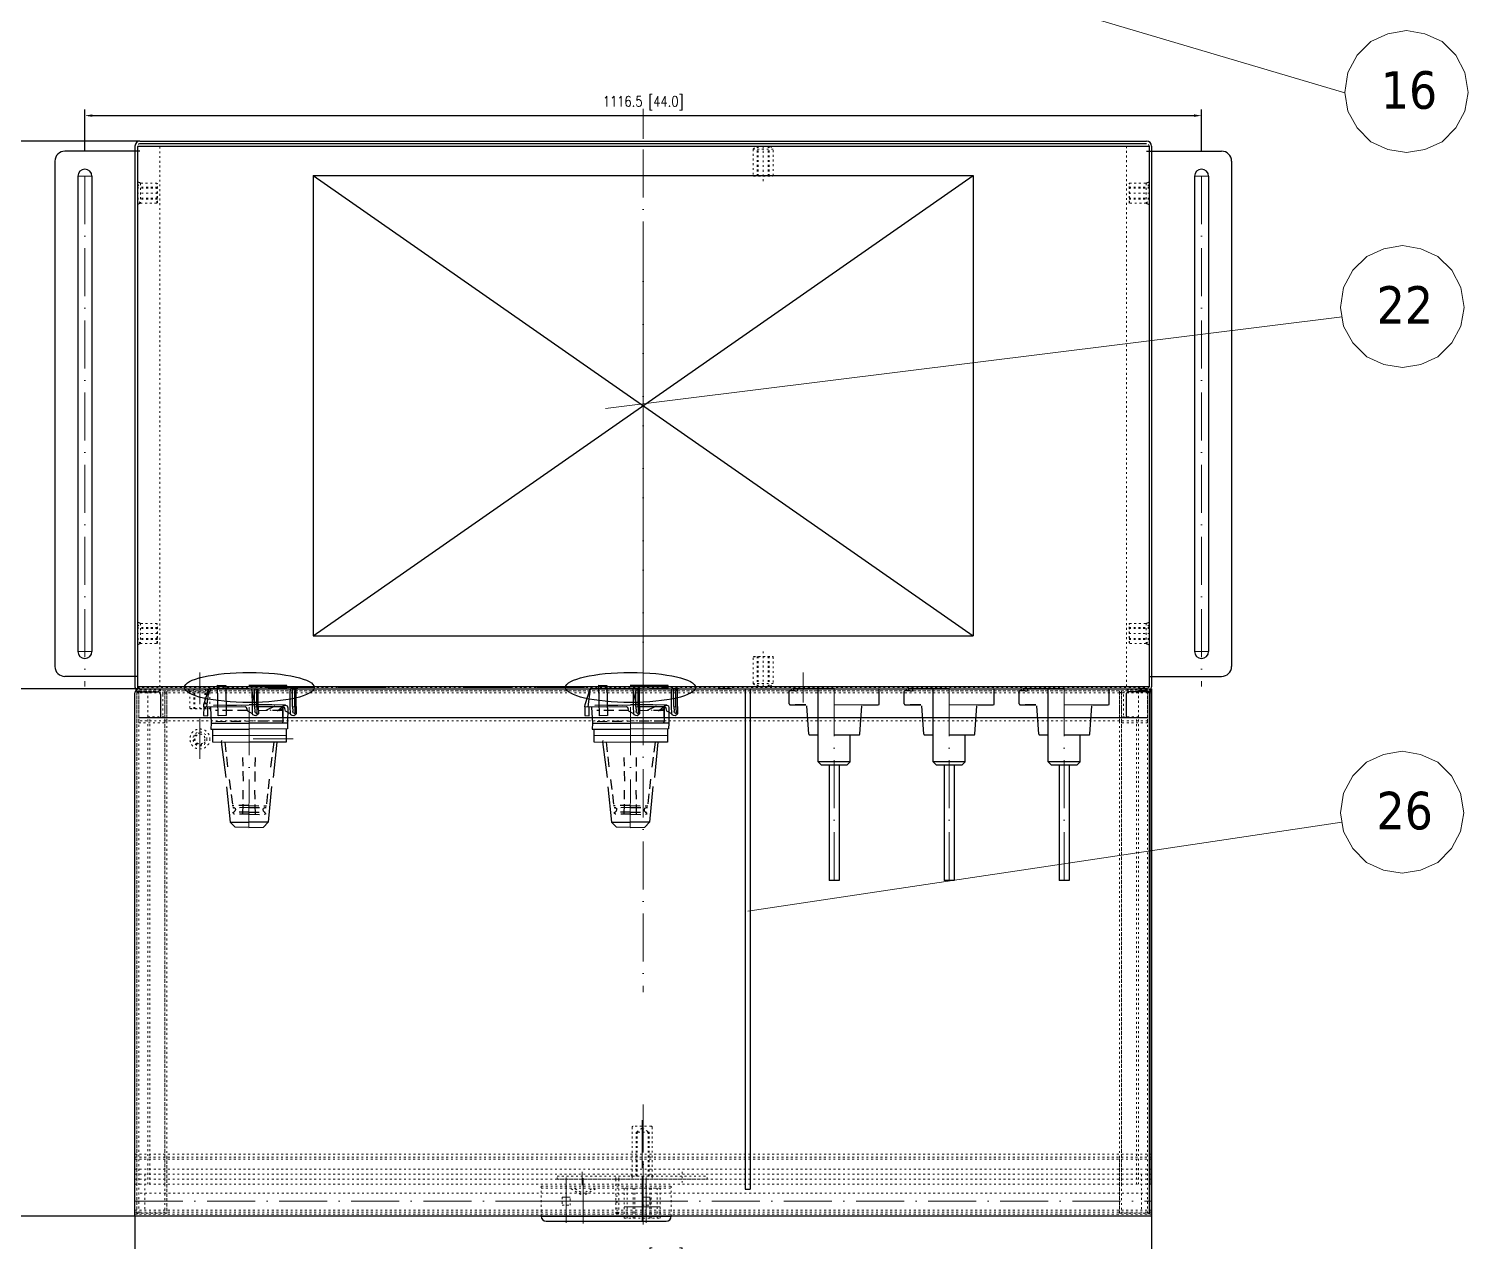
# Model space of a CAD drawing. Header units: millimetres. Extents: x 13152 to 35014, y -6229 to -226.
# Drawn here: x 20266 to 21706, y -3458 to -2246 of the extents above; entities that cross this region are included whole.
import ezdxf

# ---------------------------------------------------------------- set-up
doc = ezdxf.new("R2010")
doc.units = ezdxf.units.MM
doc.header["$LTSCALE"] = 4
for name, pattern in [('ACAD_ISO03W100', [1.18, 0.47, -0.71]), ('ACAD_ISO10W100', [18, 12, -3, 0, -3]), ('DASHED', [0.75, 0.5, -0.25])]:
    doc.linetypes.add(name, pattern=pattern)
doc.layers.add('4虚线层', color=6, linetype='DASHED')
doc.layers.add('标注、文本', color=3, linetype='Continuous', lineweight=25)
doc.layers.add('铁心', color=3, linetype='Continuous', lineweight=0)
doc.styles.add('Tahoma$001', font='tahoma.ttf', dxfattribs={"height": 2.159784})
doc.styles.add('TH_GBDIM', font='romans.shx', dxfattribs={"width": 0.8, "bigfont": 'gbcbig.shx'})
doc.dimstyles.new('TH_GBDIM1', dxfattribs={"dimscale": 3, "dimtxt": 3.5, "dimasz": 2.5, "dimexe": 2, "dimexo": 0, "dimgap": 1.5, "dimtad": 1, "dimdec": 1, "dimzin": 0, "dimdsep": 46, "dimtxsty": 'TH_GBDIM', "dimcen": 2.5, "dimclrd": 3, "dimclre": 256, "dimclrt": 2, "dimadec": 0, "dimazin": 0, "dimtfac": 0.714286, "dimtdec": 1, "dimtmove": 0, "dimatfit": 3, "dimfxl": 1, "dimtzin": 0, "dimlwd": -1, "dimlwe": -1, "dimarcsym": 0})

# ---------------------------------------------------------------- blocks, each defined once
blk = doc.blocks.new('5354650')
at = {"layer": '4虚线层', "ltscale": 5}
h = blk.add_hatch(color=256, dxfattribs=at)
h.dxf.hatch_style = 2
h.paths.add_polyline_path([(26822.8, -1880.6), (26822.8, -1911.9), (26826.3, -1912.7)])
h = blk.add_hatch(color=256, dxfattribs=at)
h.dxf.hatch_style = 2
h.paths.add_polyline_path([(26822.8, -1880.6), (26826.2, -1881.4), (26826.3, -1912.7)])
at = {"layer": '标注、文本'}
h = blk.add_hatch(color=256, dxfattribs=at)
h.dxf.hatch_style = 2
h.paths.add_polyline_path([(26822.8, -1911.9), (26826.3, -1912.7), (26825.7, -1918.4)])
at = {"layer": '4虚线层', "ltscale": 5}
for points in [[(26847.9, -1879.1), (26848, -1847.1)], [(26842.5, -1858.2), (26842.4, -1880.7)], [(26916.9, -1860.8), (26945.2, -1864.4)], [(26945.1, -1865.1), (26945.4, -1866.7), (26946.8, -1867), (26948.4, -1866.6), (26949.4, -1865.4)], [(26950.2, -1864.8), (26949.5, -1864.7), (26949.4, -1865.4)], [(26951.6, -1881.2), (26951.4, -1865.9), (26950.9, -1865), (26950.2, -1864.8)], [(26918.7, -1875.1), (26894.8, -1874.6)], [(26951.6, -1874.6), (26927.5, -1874.9)], [(26846.3, -1914.4), (26844, -1914.6), (26847.8, -1914), (26848.2, -1890.1)], [(26918.9, -1886.8), (26894.8, -1887)], [(26916.4, -1900.7), (26944.8, -1897.8)], [(26951.7, -1887), (26927.7, -1886.6)], [(26949.6, -1896), (26948.4, -1895), (26947, -1894.7), (26945.4, -1895.1), (26945, -1897.1)], [(26949.6, -1896), (26950.1, -1896.9), (26950.8, -1897)], [(26950.8, -1897), (26951.5, -1897.2), (26951.8, -1895.8)]]:
    blk.add_lwpolyline(points, dxfattribs=at)
for points in [[(26858.8, -1847.4), (26858.8, -1847.4), (26858.4, -1880.8), (26858.4, -1880.8)], [(26860.6, -1849.2), (26860.6, -1849.2), (26860.6, -1880.6), (26860.6, -1880.6)], [(26879.3, -1856.5), (26879.3, -1856.5), (26907.8, -1859.4), (26907.8, -1859.4)], [(26942.9, -1880.6), (26942.9, -1880.6), (26943.1, -1863.9), (26943.1, -1863.9)], [(26945, -1881.1), (26945, -1881.1), (26945.2, -1864.4), (26945.2, -1864.4)], [(26949.5, -1880.7), (26949.5, -1880.7), (26949.4, -1865.4), (26949.4, -1865.4)], [(26950.2, -1864.8), (26950.2, -1864.8), (26950.4, -1864.2), (26950.4, -1864.2)], [(26858.7, -1914.4), (26858.7, -1914.4), (26858.4, -1880.8), (26858.4, -1880.8)], [(26942.9, -1880.6), (26942.9, -1880.6), (26943.3, -1898.2), (26943.3, -1898.2)], [(26945, -1881.1), (26945, -1881.1), (26944.8, -1897.8), (26944.8, -1897.8)], [(26949.5, -1880.7), (26949.5, -1880.7), (26949.4, -1896.7), (26949.4, -1896.7)], [(26951.6, -1881.2), (26951.6, -1881.2), (26951.8, -1895.8), (26951.8, -1895.8)], [(26843.7, -1906.5), (26843.7, -1906.5), (26848, -1897.3), (26848, -1897.3)], [(26848.2, -1909), (26848.2, -1909), (26844, -1914.6), (26844, -1914.6)], [(26844.9, -1914.1), (26844.9, -1914.1), (26860.9, -1914.1), (26860.9, -1914.1)], [(26847.8, -1911.1), (26847.8, -1911.1), (26846.3, -1914.4), (26846.3, -1914.4)], [(26847.6, -1902.3), (26847.6, -1902.3), (26847.8, -1901.6), (26847.8, -1901.6)], [(26879.7, -1905.4), (26879.7, -1905.4), (26908.2, -1901.8), (26908.2, -1901.8)], [(26842.7, -1917.2), (26842.7, -1917.2), (26842.9, -1916.5), (26842.9, -1916.5)]]:
    blk.add_open_spline(points, degree=3, dxfattribs=at)
at = {"layer": '标注、文本', "color": 1, "linetype": 'ACAD_ISO10W100', "lineweight": 18}
blk.add_line((26964.8, -1880.6), (26822.8, -1880.9), dxfattribs=at)
at = {"layer": '标注、文本'}
for points in [[(26844.2, -1835.3), (26841.9, -1835.5), (26826.2, -1840.6)], [(26826.4, -1880.7), (26826.2, -1840.6), (26844.2, -1838.2)], [(26844.2, -1835.3), (26852.9, -1835.1), (26853.4, -1839.6), (26843.9, -1839.6)], [(26844.2, -1835.3), (26844, -1876.7), (26844.6, -1877.6), (26845.8, -1878.6)], [(26844.8, -1842), (26860.6, -1842.7), (26866.5, -1842.6), (26866.5, -1880.5)], [(26866.5, -1842.6), (26866.9, -1844.1), (26879.3, -1844.1), (26879.6, -1880.6)], [(26872.7, -1844), (26873, -1880.5)], [(26877.9, -1853.2), (26879.4, -1852.9), (26914.8, -1857.4)], [(26924.1, -1858.1), (26959.6, -1861.9), (26959.6, -1880.9)], [(26964.8, -1880.6), (26964.4, -1866.7), (26959.6, -1861.9)], [(26826.4, -1880.7), (26825.7, -1918.4), (26822.8, -1918.5), (26822.8, -1880.6)], [(26826.4, -1880.7), (26826.1, -1919.9), (26826.4, -1921.5), (26827.8, -1921.8)], [(26826.3, -1884.3), (26826.6, -1885.8), (26828, -1886.2)], [(26844.9, -1914.1), (26843.2, -1915.2), (26842.7, -1917.2), (26843.1, -1918.8), (26845.2, -1919.3), (26860.5, -1919.1), (26866.3, -1919), (26866.5, -1880.5)], [(26843.9, -1889.8), (26844, -1914.6), (26858.7, -1914.4), (26860.2, -1914), (26860.5, -1912.6), (26860.6, -1880.6)], [(26851.1, -1884.2), (26848.6, -1879.3), (26845.8, -1878.6)], [(26853.2, -1887.6), (26852.8, -1886.1), (26852.4, -1884.5), (26851.1, -1884.2)], [(26866.6, -1917.7), (26879.7, -1917.8), (26879.6, -1880.6)], [(26923.9, -1903.2), (26959.6, -1899.8), (26959.6, -1880.9)], [(26964.8, -1880.6), (26964.4, -1895.1), (26959.6, -1899.8)], [(26825.8, -1886.4), (26826.9, -1888.1), (26828.2, -1888.4)], [(26827.9, -1889.8), (26826.4, -1890.2), (26826.1, -1891.5)], [(26843.9, -1889.8), (26844, -1914.6), (26844.6, -1915.5), (26845.8, -1916.5)], [(26843.9, -1889.8), (26851.2, -1890)], [(26844, -1886.2), (26844.3, -1888.5)], [(26844, -1886.2), (26844.3, -1888.5)], [(26850.8, -1888.5), (26850.4, -1887), (26849, -1886.6)], [(26851.2, -1890), (26852.2, -1888.8), (26853.2, -1887.6)], [(26879.7, -1908.3), (26914.8, -1904.7)], [(26825.8, -1924.3), (26826.9, -1926), (26828.2, -1926.3)], [(26826.1, -1919.9), (26826.3, -1922.2), (26826.6, -1923.7), (26828, -1924)], [(26826.1, -1929.4), (26826.3, -1922.2)], [(26827.9, -1927.7), (26826.4, -1928), (26826.1, -1929.4)], [(26843.9, -1927.7), (26851.2, -1927.9)], [(26851.1, -1922.1), (26848.6, -1917.1), (26845.8, -1916.5)], [(26850.8, -1926.4), (26850.4, -1924.8), (26849, -1924.5)], [(26853.2, -1925.5), (26852.8, -1923.9), (26852.4, -1922.4), (26851.1, -1922.1)], [(26851.2, -1927.9), (26852, -1927.4), (26853.2, -1925.5)]]:
    blk.add_lwpolyline(points, dxfattribs=at)
blk.add_lwpolyline([(26823, -1857.3), (26852.8, -1857.7), (26853.2, -1849.7), (26822.7, -1849.2)], close=True, dxfattribs=at)
for points in [[(26842.6, -1845.1), (26842.6, -1845.1), (26842.4, -1880.7), (26842.4, -1880.7)], [(26860.6, -1842.7), (26860.6, -1842.7), (26860.6, -1880.6), (26860.6, -1880.6)], [(26827.3, -1883.1), (26827.3, -1883.1), (26842.5, -1886.6), (26842.5, -1886.6)], [(26843.8, -1884), (26843.8, -1884), (26827.8, -1883.9), (26827.8, -1883.9)], [(26842.3, -1903.3), (26842.3, -1903.3), (26842.4, -1880.7), (26842.4, -1880.7)], [(26842.7, -1917.2), (26842.7, -1917.2), (26842.4, -1880.7), (26842.4, -1880.7)], [(26851.1, -1884.2), (26851.1, -1884.2), (26843.8, -1884), (26843.8, -1884)], [(26860.5, -1919.1), (26860.5, -1919.1), (26860.6, -1880.6), (26860.6, -1880.6)], [(26873.2, -1917.7), (26873.2, -1917.7), (26873, -1880.5), (26873, -1880.5)], [(26843.9, -1889.8), (26843.9, -1889.8), (26827.9, -1889.8), (26827.9, -1889.8)], [(26844, -1886.2), (26844, -1886.2), (26828, -1886.2), (26828, -1886.2)], [(26844.3, -1888.5), (26844.3, -1888.5), (26828.2, -1888.4), (26828.2, -1888.4)], [(26844, -1886.2), (26844, -1886.2), (26849, -1886.6), (26849, -1886.6)], [(26844.3, -1888.5), (26844.3, -1888.5), (26850.8, -1888.5), (26850.8, -1888.5)], [(26850.8, -1888.5), (26850.8, -1888.5), (26851, -1887.8), (26851, -1887.8)], [(26843.8, -1921.9), (26843.8, -1921.9), (26827.8, -1921.8), (26827.8, -1921.8)], [(26843.9, -1927.7), (26843.9, -1927.7), (26827.9, -1927.7), (26827.9, -1927.7)], [(26844, -1924.1), (26844, -1924.1), (26828, -1924), (26828, -1924)], [(26844.3, -1926.3), (26844.3, -1926.3), (26828.2, -1926.3), (26828.2, -1926.3)], [(26851.1, -1922.1), (26851.1, -1922.1), (26843.8, -1921.9), (26843.8, -1921.9)], [(26844, -1924.1), (26844, -1924.1), (26844.3, -1926.3), (26844.3, -1926.3)], [(26844, -1924.1), (26844, -1924.1), (26849, -1924.5), (26849, -1924.5)], [(26844.3, -1926.3), (26844.3, -1926.3), (26850.8, -1926.4), (26850.8, -1926.4)], [(26850.8, -1926.4), (26850.8, -1926.4), (26851, -1925.7), (26851, -1925.7)]]:
    blk.add_open_spline(points, degree=3, dxfattribs=at)
blk = doc.blocks.new('22569005')
at = {"layer": '4虚线层', "ltscale": 5}
blk.add_line((26040.1, -3605.1), (26040.1, -3615.1), dxfattribs=at)
at = {"layer": '标注、文本'}
for p, q in [((25863.8, -3565.1), (25849.8, -3565.1)), ((25864.8, -3581.7), (25864.8, -3566.1)), ((25864.8, -3581.7), (25864.8, -3571.1)), ((25864.8, -3581.7), (25864.8, -3571.1)), ((25893.9, -3584.6), (25865.8, -3582.7)), ((25893.9, -3584.6), (25865.8, -3582.7)), ((25894.8, -3610.1), (25894.8, -3585.6)), ((25894.8, -3610.1), (25894.8, -3585.6)), ((25921.8, -3594.1), (25894.8, -3594.1)), ((25921.8, -3594.1), (25924.8, -3597.1)), ((25921.8, -3594.1), (25921.8, -3626.1)), ((25921.8, -3594.1), (25924.8, -3597.1)), ((25921.8, -3594.1), (25921.8, -3626.1)), ((25924.8, -3623.1), (25924.8, -3597.1)), ((25924.8, -3623.1), (25924.8, -3597.1)), ((25924.8, -3605.1), (26040.1, -3605.1)), ((26040.1, -3605.1), (26040.1, -3615.1)), ((25921.8, -3626.1), (25848.8, -3626.1)), ((25894.8, -3634.7), (25894.8, -3626.1)), ((25894.8, -3634.7), (25894.8, -3626.1)), ((25921.8, -3626.1), (25924.8, -3623.1)), ((25921.8, -3626.1), (25924.8, -3623.1)), ((25924.8, -3615.1), (26040.1, -3615.1)), ((25864.8, -3654.1), (25864.8, -3638.5)), ((25864.8, -3638.6), (25864.8, -3649.1)), ((25864.8, -3638.6), (25864.8, -3649.1)), ((25893.9, -3635.7), (25865.8, -3637.6)), ((25893.9, -3635.7), (25865.8, -3637.6)), ((25850.3, -3646.2), (25850.3, -3647.2)), ((25850.3, -3647.2), (25850.9, -3647.2)), ((25850.3, -3647.2), (25850.9, -3647.2)), ((25850.3, -3654.1), (25850.3, -3649.1)), ((25850.9, -3649.1), (25850.3, -3649.1)), ((25850.9, -3647.2), (25850.9, -3649.1)), ((25863.8, -3655.1), (25851.3, -3655.1))]:
    blk.add_line(p, q, dxfattribs=at)
at = {"layer": '标注、文本', "color": 1, "linetype": 'ACAD_ISO10W100', "lineweight": 18}
blk.add_line((26040.1, -3610.1), (25848.8, -3610.1), dxfattribs=at)
at = {"layer": '标注、文本'}
for points in [[(25848.7, -3609.9), (25848.4, -3649.2), (25848.7, -3650.7), (25850.1, -3651)], [(25848.4, -3649.2), (25848.6, -3651.4), (25848.9, -3653), (25850.3, -3653.3)]]:
    blk.add_lwpolyline(points, dxfattribs=at)
for centre, start, end in [((25849.8, -3566.1), 90, 180), ((25863.8, -3566.1), 0, 90), ((25893.8, -3585.6), 0, 86.1859), ((25893.8, -3585.6), 0, 86.1859), ((25893.8, -3634.7), 273.8141, 0), ((25893.8, -3634.7), 273.8141, 0), ((25851.3, -3654.1), 180, 270), ((25863.8, -3654.1), 270, 0)]:
    blk.add_arc(centre, 1, start, end, dxfattribs=at)
blk.add_open_spline([(25864.9, -3574.3), (25864.9, -3574.3), (25864.7, -3610), (25864.7, -3610)], degree=3, dxfattribs=at)
blk = doc.blocks.new('*D238')
at = {"layer": 'Defpoints', "color": 0, "transparency": 16777216}
for p in [(20372.6, -3433.3), (21389.1, -3433.3), (21389.1, -3486.3)]:
    blk.add_point(p, dxfattribs=at)
at = {"layer": '标注、文本', "transparency": 16777216}
for p, q in [((20372.6, -3433.3), (20372.6, -3492.3)), ((21389.1, -3433.3), (21389.1, -3492.3))]:
    blk.add_line(p, q, dxfattribs=at)
at = {"layer": '标注、文本', "color": 3, "transparency": 16777216}
blk.add_line((20380.1, -3486.3), (21381.6, -3486.3), dxfattribs=at)
for points in [[(20380.1, -3485), (20380.1, -3487.5), (20372.6, -3486.3)], [(21381.6, -3485), (21381.6, -3487.5), (21389.1, -3486.3)]]:
    blk.add_solid(points, dxfattribs=at)
at = {"layer": '标注、文本', "color": 2, "transparency": 16777216, "insert": (20880.8, -3473.8), "char_height": 10.5, "attachment_point": 5, "style": 'TH_GBDIM'}
blk.add_mtext('1016.5 [40.0]', dxfattribs=at)
blk = doc.blocks.new('*D239')
at = {"layer": 'Defpoints', "color": 0, "transparency": 16777216}
for p in [(20139.6, -2358.8), (20377.6, -2358.8), (20372.6, -3433.3)]:
    blk.add_point(p, dxfattribs=at)
at = {"layer": '标注、文本', "transparency": 16777216}
for p, q in [((20377.6, -2358.8), (20133.6, -2358.8)), ((20372.6, -3433.3), (20133.6, -3433.3))]:
    blk.add_line(p, q, dxfattribs=at)
at = {"layer": '标注、文本', "color": 3, "transparency": 16777216}
blk.add_line((20139.6, -3425.8), (20139.6, -2366.3), dxfattribs=at)
for points in [[(20138.3, -2366.3), (20140.8, -2366.3), (20139.6, -2358.8)], [(20138.3, -3425.8), (20140.8, -3425.8), (20139.6, -3433.3)]]:
    blk.add_solid(points, dxfattribs=at)
at = {"layer": '标注、文本', "color": 2, "transparency": 16777216, "insert": (20127.1, -2896), "char_height": 10.5, "attachment_point": 5, "rotation": 90, "style": 'TH_GBDIM'}
blk.add_mtext('1074.5 [42.3]', dxfattribs=at)
blk = doc.blocks.new('*D225')
at = {"layer": 'Defpoints', "color": 0, "transparency": 16777216}
for p in [(21439.1, -2333.3), (20322.6, -2368.8), (21439.1, -2368.8)]:
    blk.add_point(p, dxfattribs=at)
at = {"layer": '标注、文本', "transparency": 16777216}
for p, q in [((20322.6, -2368.8), (20322.6, -2327.3)), ((21439.1, -2368.8), (21439.1, -2327.3))]:
    blk.add_line(p, q, dxfattribs=at)
at = {"layer": '标注、文本', "color": 3, "transparency": 16777216}
blk.add_line((20330.1, -2333.3), (21431.6, -2333.3), dxfattribs=at)
for points in [[(20330.1, -2332), (20330.1, -2334.5), (20322.6, -2333.3)], [(21431.6, -2332), (21431.6, -2334.5), (21439.1, -2333.3)]]:
    blk.add_solid(points, dxfattribs=at)
at = {"layer": '标注、文本', "color": 2, "transparency": 16777216, "insert": (20880.8, -2320.8), "char_height": 10.5, "attachment_point": 5, "style": 'TH_GBDIM'}
blk.add_mtext('1116.5 [44.0]', dxfattribs=at)
blk = doc.blocks.new('*D226')
at = {"layer": 'Defpoints', "color": 0, "transparency": 16777216}
for p in [(20244.4, -2906.3), (20377.6, -2906.3), (20372.6, -3433.3)]:
    blk.add_point(p, dxfattribs=at)
at = {"layer": '标注、文本', "transparency": 16777216}
for p, q in [((20377.6, -2906.3), (20238.4, -2906.3)), ((20372.6, -3433.3), (20238.4, -3433.3))]:
    blk.add_line(p, q, dxfattribs=at)
at = {"layer": '标注、文本', "color": 3, "transparency": 16777216}
blk.add_line((20244.4, -3425.8), (20244.4, -2913.8), dxfattribs=at)
for points in [[(20243.1, -2913.8), (20245.6, -2913.8), (20244.4, -2906.3)], [(20243.1, -3425.8), (20245.6, -3425.8), (20244.4, -3433.3)]]:
    blk.add_solid(points, dxfattribs=at)
at = {"layer": '标注、文本', "color": 2, "transparency": 16777216, "insert": (20231.9, -3169.8), "char_height": 10.5, "attachment_point": 5, "rotation": 90, "style": 'TH_GBDIM'}
blk.add_mtext('527.0 [20.7]', dxfattribs=at)

msp = doc.modelspace()

# ---------------------------------------------------------------- linework, layer by layer
at = {"layer": '标注、文本', "color": 1, "linetype": 'ACAD_ISO10W100', "lineweight": 18}
for p, q in [((20880.85, -2356.35), (20880.85, -2326.35)), ((20880.85, -2366.97), (20880.85, -2935.72)), ((20329.6, -2393.76), (20315.6, -2393.76)), ((20322.6, -2393.76), (20322.6, -2903.76)), ((21432.1, -2393.76), (21446.1, -2393.76)), ((21439.1, -2393.76), (21439.1, -2903.76)), ((20880.85, -2481.88), (20880.85, -3209.33)), ((20329.6, -2868.76), (20315.6, -2868.76)), ((21432.1, -2868.76), (21446.1, -2868.76)), ((20437.6, -2889.76), (20437.6, -2919.76)), ((21040.85, -2889.76), (21040.85, -2919.76)), ((20623.75, -2904.76), (20490.94, -2904.76)), ((20822.25, -2904.76), (20689.44, -2904.76)), ((20437.6, -2976.26), (20437.6, -2936.26)), ((20490.85, -2956.26), (20530.85, -2956.26)), ((20880.85, -3321.52), (20880.85, -3441.85)), ((20879.81, -3337.23), (20879.81, -3408.01)), ((20880.85, -3378.29), (20880.85, -3441.13)), ((20803.85, -3394.61), (20803.85, -3439.78)), ((20819.81, -3388.7), (20819.81, -3402.25)), ((20820.86, -3395.19), (20820.86, -3440.37)), ((20879.81, -3438.85), (20879.81, -3393.36)), ((20883.85, -3394.61), (20883.85, -3439.78)), ((20372.6, -3418.26), (21389.1, -3418.26)), ((20778.85, -3418.26), (20908.85, -3418.26)), ((20861.81, -3423.76), (20897.81, -3423.76))]:
    msp.add_line(p, q, dxfattribs=at)
at = {"layer": '标注、文本'}
for p, q in [((20377.6, -2358.76), (21384.09, -2358.76)), ((20377.6, -2368.76), (20302.6, -2368.76)), ((20372.6, -2363.76), (20372.6, -2904.26)), ((20372.6, -2363.76), (20372.6, -2363.76)), ((20375.1, -2363.76), (21386.59, -2363.76)), ((20375.1, -2364.26), (20375.1, -2906.26)), ((20377.6, -2361.26), (21384.09, -2361.26)), ((21384.1, -2368.76), (21459.1, -2368.76)), ((21386.59, -2363.76), (21386.59, -2904.26)), ((21389.09, -2363.76), (21389.09, -2904.26)), ((20292.6, -2378.76), (20292.6, -2883.76)), ((21469.1, -2378.76), (21469.1, -2883.76)), ((20315.6, -2393.76), (20315.6, -2868.76)), ((20329.6, -2393.76), (20329.6, -2868.76)), ((20378.1, -2400.76), (20375.1, -2399.57)), ((20550.85, -2393.26), (20550.85, -2853.26)), ((20550.85, -2393.26), (21210.85, -2393.26)), ((20550.85, -2393.26), (21210.85, -2853.26)), ((20550.85, -2853.26), (21210.85, -2393.26)), ((21210.85, -2393.26), (21210.85, -2853.26)), ((21383.59, -2400.76), (21386.59, -2399.57)), ((21432.1, -2393.76), (21432.1, -2868.76)), ((21446.1, -2393.76), (21446.1, -2868.76)), ((20378.1, -2420.76), (20375.1, -2422.15)), ((21383.59, -2420.76), (21386.59, -2422.15)), ((20378.1, -2840.76), (20375.1, -2839.57)), ((21383.59, -2840.76), (21386.59, -2839.57)), ((20378.1, -2860.76), (20375.1, -2862.15)), ((20550.85, -2853.26), (21210.85, -2853.26)), ((21383.59, -2860.76), (21386.59, -2862.15)), ((20375.1, -2893.76), (20302.6, -2893.76)), ((20375.1, -2903.76), (21386.59, -2903.76)), ((20376.6, -2906.26), (21385.09, -2906.26)), ((20376.6, -2906.26), (21385.09, -2906.26)), ((20376.6, -2906.26), (20385.6, -2906.26)), ((20427.6, -2909.26), (20426.2, -2906.26)), ((20447.6, -2909.26), (20448.78, -2906.26)), ((20878.13, -2906.26), (20865.13, -2906.26)), ((20935.81, -2906.26), (20937.31, -2906.26)), ((20968.85, -2906.26), (20955.85, -2906.26)), ((20982.85, -2906.26), (20982.85, -3406.26)), ((20987.85, -2906.26), (20987.85, -3406.26)), ((21024.31, -2906.26), (21025.81, -2906.26)), ((21385.09, -2906.26), (21376.09, -2906.26)), ((21386.6, -2893.76), (21459.1, -2893.76)), ((21389.09, -2906.26), (21389.09, -3433.26)), ((20372.6, -3433.26), (20372.6, -2910.26)), ((20372.6, -3401.26), (20372.6, -2910.26)), ((20377.6, -2909.26), (20395.6, -2909.26)), ((20398.1, -2911.76), (20398.1, -2934.76)), ((20402.6, -2910.26), (20404.6, -2910.26)), ((21359.09, -2910.26), (21357.09, -2910.26)), ((21363.59, -2911.76), (21363.59, -2934.76)), ((21384.09, -2909.26), (21366.09, -2909.26)), ((21385.09, -2908.26), (21376.09, -2908.26)), ((21387.09, -2910.26), (21385.09, -2910.26)), ((21387.09, -2908.26), (21387.09, -3431.26)), ((21387.09, -2938.26), (21387.09, -2908.26)), ((21387.09, -3430.26), (21387.09, -2910.26)), ((21387.09, -3401.26), (21387.09, -2910.26)), ((21389.09, -3401.26), (21389.09, -2910.26)), ((20376.6, -2934.76), (21385.09, -2934.76)), ((20982.85, -3406.26), (20987.85, -3406.26)), ((20982.85, -3406.26), (20987.85, -3406.26)), ((21389.1, -3433.26), (20372.6, -3433.26)), ((20778.85, -3433.26), (20908.85, -3433.26)), ((20783.85, -3438.26), (20903.85, -3438.26)), ((20853.31, -3430.26), (20856.31, -3430.26)), ((21386.59, -3431.26), (21386.59, -3429.26))]:
    msp.add_line(p, q, dxfattribs=at)
at = {"layer": '标注、文本', "color": 2, "linetype": 'ACAD_ISO03W100', "lineweight": 18}
for p, q in [((20375.1, -2364.26), (20375.1, -2904.26)), ((20397.6, -2364.26), (20375.1, -2364.26)), ((20377.6, -2361.26), (21384.09, -2361.26)), ((20397.6, -2364.26), (20397.6, -2904.76)), ((20397.6, -2364.26), (20397.6, -2904.76)), ((20990.85, -2366.76), (20993.85, -2363.76)), ((20990.85, -2366.76), (20990.85, -2393.26)), ((21010.85, -2366.76), (20990.85, -2366.76)), ((21007.85, -2363.76), (20993.85, -2363.76)), ((20994.85, -2393.76), (20994.85, -2363.76)), ((20995.85, -2393.76), (20995.85, -2363.76)), ((21000.85, -2398.76), (21000.85, -2363.76)), ((21005.85, -2393.76), (21005.85, -2363.76)), ((21006.85, -2393.76), (21006.85, -2363.76)), ((21007.85, -2363.76), (21010.85, -2366.76)), ((21010.85, -2393.26), (21010.85, -2366.76)), ((21364.09, -2363.76), (21364.09, -2904.76)), ((21364.09, -2363.76), (21364.09, -2904.76)), ((21364.09, -2364.26), (21386.59, -2364.26)), ((21386.59, -2363.76), (21386.59, -2904.26)), ((20375.1, -2403.76), (20378.1, -2400.76)), ((20394.6, -2400.76), (20378.1, -2400.76)), ((20378.1, -2400.76), (20378.1, -2420.76)), ((20395.1, -2401.26), (20394.6, -2400.76)), ((20394.6, -2420.76), (20394.6, -2400.76)), ((20395.1, -2420.26), (20395.1, -2401.26)), ((20990.85, -2393.26), (20991.35, -2393.76)), ((20990.85, -2393.26), (21010.85, -2393.26)), ((20991.35, -2393.76), (21010.35, -2393.76)), ((21010.35, -2393.76), (21010.85, -2393.26)), ((21366.59, -2401.26), (21367.09, -2400.76)), ((21366.59, -2420.26), (21366.59, -2401.26)), ((21367.09, -2400.76), (21383.59, -2400.76)), ((21367.09, -2420.76), (21367.09, -2400.76)), ((21386.59, -2403.76), (21383.59, -2400.76)), ((21383.59, -2400.76), (21383.59, -2420.76)), ((20375.1, -2403.76), (20375.1, -2417.76)), ((20395.1, -2404.76), (20375.1, -2404.76)), ((20395.1, -2405.76), (20375.1, -2405.76)), ((20395.1, -2410.76), (20375.1, -2410.76)), ((20395.1, -2415.76), (20375.1, -2415.76)), ((20395.1, -2416.76), (20375.1, -2416.76)), ((20378.1, -2420.76), (20375.1, -2417.76)), ((21366.59, -2404.76), (21386.59, -2404.76)), ((21366.59, -2405.76), (21386.59, -2405.76)), ((21366.59, -2410.76), (21386.59, -2410.76)), ((21366.59, -2415.76), (21386.59, -2415.76)), ((21366.59, -2416.76), (21386.59, -2416.76)), ((21383.59, -2420.76), (21386.59, -2417.76)), ((21386.59, -2403.76), (21386.59, -2417.76)), ((20378.1, -2420.76), (20394.6, -2420.76)), ((20394.6, -2420.76), (20395.1, -2420.26)), ((21367.09, -2420.76), (21366.59, -2420.26)), ((21383.59, -2420.76), (21367.09, -2420.76)), ((20375.1, -2843.76), (20378.1, -2840.76)), ((20375.1, -2843.76), (20375.1, -2857.76)), ((20395.1, -2844.76), (20375.1, -2844.76)), ((20395.1, -2845.76), (20375.1, -2845.76)), ((20394.6, -2840.76), (20378.1, -2840.76)), ((20378.1, -2840.76), (20378.1, -2860.76)), ((20395.1, -2841.26), (20394.6, -2840.76)), ((20394.6, -2860.76), (20394.6, -2840.76)), ((20395.1, -2860.26), (20395.1, -2841.26)), ((21366.59, -2841.26), (21367.09, -2840.76)), ((21366.59, -2860.26), (21366.59, -2841.26)), ((21366.59, -2844.76), (21386.59, -2844.76)), ((21366.59, -2845.76), (21386.59, -2845.76)), ((21367.09, -2840.76), (21383.59, -2840.76)), ((21367.09, -2860.76), (21367.09, -2840.76)), ((21386.59, -2843.76), (21383.59, -2840.76)), ((21383.59, -2840.76), (21383.59, -2860.76)), ((21386.59, -2843.76), (21386.59, -2857.76)), ((20395.1, -2850.76), (20375.1, -2850.76)), ((20395.1, -2855.76), (20375.1, -2855.76)), ((20395.1, -2856.76), (20375.1, -2856.76)), ((20378.1, -2860.76), (20375.1, -2857.76)), ((20378.1, -2860.76), (20394.6, -2860.76)), ((20394.6, -2860.76), (20395.1, -2860.26)), ((21366.59, -2850.76), (21386.59, -2850.76)), ((21366.59, -2855.76), (21386.59, -2855.76)), ((21366.59, -2856.76), (21386.59, -2856.76)), ((21367.09, -2860.76), (21366.59, -2860.26)), ((21383.59, -2860.76), (21367.09, -2860.76)), ((21383.59, -2860.76), (21386.59, -2857.76)), ((20990.85, -2874.26), (20991.35, -2873.76)), ((20990.85, -2900.76), (20990.85, -2874.26)), ((20990.85, -2874.26), (21010.85, -2874.26)), ((20991.35, -2873.76), (21010.35, -2873.76)), ((20994.85, -2873.76), (20994.85, -2903.76)), ((20995.85, -2873.76), (20995.85, -2903.76)), ((21000.85, -2868.76), (21000.85, -2903.76)), ((21005.85, -2873.76), (21005.85, -2903.76)), ((21006.85, -2873.76), (21006.85, -2903.76)), ((21010.35, -2873.76), (21010.85, -2874.26)), ((21010.85, -2874.26), (21010.85, -2900.76)), ((20375.15, -2904.76), (21386.54, -2904.76)), ((20377.6, -2906.76), (20395.6, -2906.76)), ((20385.6, -2934.26), (20385.6, -2906.26)), ((20427.6, -2909.26), (20430.6, -2906.26)), ((20444.6, -2906.26), (20430.6, -2906.26)), ((20431.6, -2926.26), (20431.6, -2906.26)), ((20432.6, -2926.26), (20432.6, -2906.26)), ((20437.6, -2926.26), (20437.6, -2906.26)), ((20442.6, -2926.26), (20442.6, -2906.26)), ((20443.6, -2926.26), (20443.6, -2906.26)), ((20444.6, -2906.26), (20447.6, -2909.26)), ((20990.85, -2900.76), (20993.85, -2903.76)), ((21010.85, -2900.76), (20990.85, -2900.76)), ((21007.85, -2903.76), (20993.85, -2903.76)), ((21007.85, -2903.76), (21010.85, -2900.76)), ((21384.09, -2906.76), (21366.09, -2906.76)), ((21376.09, -3401.26), (21376.09, -2906.26)), ((21376.09, -2934.26), (21376.09, -2906.26)), ((21389.07, -2904.76), (21389.09, -2904.76)), ((20374.6, -3431.26), (20374.6, -2908.26)), ((20374.6, -2938.26), (20374.6, -2908.26)), ((20374.6, -3430.26), (20374.6, -2910.26)), ((20374.6, -2910.26), (20376.6, -2910.26)), ((20374.6, -3401.26), (20374.6, -2910.26)), ((20376.6, -2908.26), (21385.09, -2908.26)), ((20376.6, -2938.26), (20376.6, -2908.26)), ((21385.09, -2908.26), (20376.6, -2908.26)), ((20376.6, -2908.26), (20385.6, -2908.26)), ((21385.09, -2910.26), (20376.6, -2910.26)), ((20376.6, -3430.26), (20376.6, -2910.26)), ((20376.6, -2940.26), (20376.6, -2910.26)), ((20385.6, -3401.26), (20385.6, -2910.26)), ((20400.6, -2911.76), (20400.6, -2934.76)), ((20402.6, -2938.26), (20402.6, -2908.26)), ((20402.6, -2910.26), (20402.6, -3430.26)), ((20402.6, -2940.26), (20402.6, -2910.26)), ((20404.6, -2938.26), (20404.6, -2908.26)), ((20404.6, -2910.26), (20404.6, -3430.26)), ((20427.6, -2909.26), (20427.6, -2925.76)), ((20447.6, -2909.26), (20427.6, -2909.26)), ((20447.6, -2925.76), (20447.6, -2909.26)), ((21357.09, -2938.26), (21357.09, -2908.26)), ((21357.09, -2910.26), (21357.09, -3430.26)), ((21359.09, -2938.26), (21359.09, -2908.26)), ((21359.09, -2910.26), (21359.09, -3430.26)), ((21359.09, -2940.26), (21359.09, -2910.26)), ((21361.09, -2911.76), (21361.09, -2934.76)), ((21385.09, -2938.26), (21385.09, -2908.26)), ((21385.09, -3430.26), (21385.09, -2910.26)), ((21385.09, -2940.26), (21385.09, -2910.26)), ((21389.1, -2910.26), (21387.09, -2910.26)), ((20385.6, -2934.26), (20402.6, -2934.26)), ((20387.6, -3401.26), (20387.6, -2934.26)), ((20402.6, -3401.26), (20402.6, -2934.26)), ((20427.6, -2925.76), (20428.1, -2926.26)), ((20427.6, -2925.76), (20447.6, -2925.76)), ((20428.1, -2926.26), (20447.1, -2926.26)), ((20447.1, -2926.26), (20447.6, -2925.76)), ((21359.09, -3401.26), (21359.09, -2934.26)), ((21376.09, -2934.26), (21359.09, -2934.26)), ((21374.09, -3401.26), (21374.09, -2934.26)), ((21385.09, -2938.26), (20376.6, -2938.26)), ((20376.6, -2940.26), (20402.6, -2940.26)), ((21385.09, -2940.26), (21359.09, -2940.26)), ((20869.81, -3344.26), (20869.81, -3393.26)), ((20888.81, -3343.26), (20870.81, -3343.26)), ((20879.81, -3345.26), (20873.81, -3349.26)), ((20873.81, -3393.26), (20873.81, -3349.26)), ((20886.81, -3349.26), (20873.81, -3349.26)), ((20874.81, -3393.26), (20874.81, -3348.59)), ((20879.81, -3345.26), (20886.81, -3349.26)), ((20885.81, -3393.26), (20885.81, -3348.69)), ((20886.81, -3393.26), (20886.81, -3349.26)), ((20889.81, -3393.26), (20889.81, -3344.26)), ((20372.6, -3371.26), (21389.1, -3371.26)), ((21389.1, -3374.26), (20372.6, -3374.26)), ((21389.1, -3376.26), (20372.6, -3376.26)), ((20404.6, -3374.26), (20404.6, -3429.26)), ((21357.09, -3429.26), (21357.09, -3374.26)), ((21389.09, -3371.26), (21389.1, -3371.26)), ((20372.6, -3386.26), (21389.1, -3386.26)), ((20372.6, -3391.26), (21389.1, -3391.26)), ((20372.6, -3396.26), (21389.1, -3396.26)), ((20382.6, -3391.26), (20382.6, -3429.26)), ((20794.77, -3393.26), (20944.77, -3393.26)), ((20794.77, -3396.26), (20794.77, -3393.26)), ((20794.77, -3396.26), (20944.77, -3396.26)), ((20853.31, -3396.26), (20853.31, -3393.26)), ((20853.31, -3396.26), (20853.31, -3430.26)), ((20856.31, -3396.26), (20856.31, -3393.26)), ((20856.31, -3396.26), (20856.31, -3430.26)), ((20868.77, -3393.26), (20869.81, -3391.99)), ((20869.81, -3393.26), (20889.81, -3393.26)), ((20869.81, -3393.26), (20869.81, -3396.26)), ((20889.81, -3392.23), (20890.61, -3393.26)), ((20889.81, -3393.26), (20889.81, -3396.26)), ((20919.81, -3388.7), (20919.81, -3399.62)), ((20944.77, -3396.26), (20944.77, -3393.26)), ((21379.09, -3391.26), (21379.09, -3429.26)), ((21389.09, -3386.26), (21389.1, -3386.26)), ((21389.09, -3391.26), (21389.1, -3391.26)), ((21389.09, -3396.26), (21389.1, -3396.26)), ((20372.6, -3401.26), (21389.1, -3401.26)), ((21385.09, -3410.26), (20376.6, -3410.26)), ((20778.85, -3403.26), (20908.85, -3403.26)), ((20778.85, -3433.26), (20778.85, -3403.26)), ((20778.85, -3405.26), (20908.85, -3405.26)), ((20808.74, -3405.84), (20820.86, -3412.84)), ((20812.74, -3405.84), (20820.86, -3410.53)), ((20820.86, -3403.84), (20820.86, -3412.84)), ((20828.99, -3405.84), (20820.86, -3410.53)), ((20832.99, -3405.84), (20820.86, -3412.84)), ((20897.81, -3405.26), (20861.81, -3405.26)), ((20861.81, -3405.26), (20861.81, -3435.26)), ((20864.81, -3405.26), (20864.81, -3435.26)), ((20870.81, -3435.26), (20870.81, -3405.26)), ((20872.31, -3435.26), (20872.31, -3405.26)), ((20887.31, -3435.26), (20887.31, -3405.26)), ((20888.81, -3435.26), (20888.81, -3405.26)), ((20894.81, -3435.26), (20894.81, -3405.26)), ((20897.81, -3435.26), (20897.81, -3405.26)), ((20897.81, -3435.26), (20897.81, -3405.26)), ((20908.85, -3433.26), (20908.85, -3403.26)), ((21389.09, -3401.26), (21389.1, -3401.26)), ((20799.81, -3414.26), (20799.81, -3422.26)), ((20807.81, -3414.26), (20799.81, -3414.26)), ((20799.81, -3422.26), (20807.81, -3422.26)), ((20799.85, -3414.26), (20799.85, -3422.26)), ((20799.85, -3414.26), (20807.85, -3414.26)), ((20799.85, -3422.26), (20807.85, -3422.26)), ((20803.85, -3423.08), (20803.85, -3413.43)), ((20807.81, -3422.26), (20807.81, -3414.26)), ((20807.85, -3422.26), (20807.85, -3414.26)), ((20853.31, -3413.26), (20856.31, -3413.26)), ((20853.31, -3419.26), (20856.31, -3419.26)), ((20853.31, -3425.26), (20856.31, -3425.26)), ((20879.81, -3414.29), (20879.81, -3422.29)), ((20887.81, -3414.29), (20879.81, -3414.29)), ((20879.81, -3422.29), (20887.81, -3422.29)), ((20879.85, -3414.26), (20879.85, -3422.26)), ((20879.85, -3414.26), (20887.85, -3414.26)), ((20879.85, -3422.26), (20887.85, -3422.26)), ((20883.85, -3423.08), (20883.85, -3413.43)), ((20887.81, -3422.29), (20887.81, -3414.29)), ((20887.85, -3422.26), (20887.85, -3414.26)), ((20372.6, -3427.26), (21389.1, -3427.26)), ((20372.6, -3429.26), (21389.1, -3429.26)), ((20372.6, -3429.26), (21389.1, -3429.26)), ((20372.6, -3431.26), (21389.1, -3431.26)), ((20372.6, -3431.26), (21389.1, -3431.26)), ((21389.1, -3431.26), (20372.6, -3431.26)), ((20404.6, -3430.26), (20374.6, -3430.26)), ((20375.1, -3431.26), (20375.1, -3429.26)), ((20778.85, -3431.26), (20908.85, -3431.26)), ((20861.81, -3435.26), (20897.81, -3435.26)), ((21357.09, -3430.26), (21387.09, -3430.26)), ((21389.09, -3429.26), (21389.1, -3429.26))]:
    msp.add_line(p, q, dxfattribs=at)
for radius in [10, 7, 5]:
    msp.add_circle((20437.6, -2956.26), radius, dxfattribs=at)
at = {"layer": '标注、文本'}
for centre, radius, start, end in [((20377.6, -2363.76), 5, 90, 180), ((21384.09, -2363.76), 5, 0, 90), ((20302.6, -2378.76), 10, 90, 180), ((21459.1, -2378.76), 10, 0, 90), ((20322.6, -2393.76), 7, 0, 180), ((21439.1, -2393.76), 7, 0, 180), ((20322.6, -2868.76), 7, 180, 0), ((21439.1, -2868.76), 7, 180, 0), ((20302.6, -2883.76), 10, 180, 270), ((21459.1, -2883.76), 10, 270, 0), ((20377.6, -2904.26), 5, 180, 270), ((20376.6, -2910.26), 4, 90, 180), ((21384.09, -2904.26), 5, 270, 0), ((21385.09, -2910.26), 4, 0, 90), ((20395.6, -2911.76), 2.5, 0, 90), ((21366.09, -2911.76), 2.5, 90, 180), ((21385.09, -2910.26), 2, 0, 90), ((20783.85, -3433.26), 5, 180, 270), ((20903.85, -3433.26), 5, 270, 0)]:
    msp.add_arc(centre, radius, start, end, dxfattribs=at)
at = {"layer": '标注、文本', "color": 2, "linetype": 'ACAD_ISO03W100', "lineweight": 18}
for centre, radius, start, end in [((20377.6, -2363.76), 2.5, 90, 180), ((21384.09, -2363.76), 2.5, 0, 90), ((20377.6, -2904.26), 2.5, 180, 270), ((20395.6, -2911.76), 5, 0, 90), ((21366.09, -2911.76), 5, 90, 180), ((21384.09, -2904.26), 2.5, 270, 0), ((20376.6, -2910.26), 2, 90, 180), ((20437.6, -2956.26), 6, 90, 0), ((20870.81, -3344.26), 1, 90, 180), ((20888.81, -3344.26), 1, 0, 90)]:
    msp.add_arc(centre, radius, start, end, dxfattribs=at)
at = {"layer": '标注、文本'}
for centre in [(20487.04, -2904.76), (20868.13, -2904.76)]:
    msp.add_ellipse(centre, major_axis=(-64.91, 0), ratio=0.2310811, dxfattribs=at)
at = {"layer": '铁心', "lineweight": 13}
for points in [[(21066.74, -2157.64), (21582.32, -2310.64), (21582.32, -2310.64)], [(20843, -2626.13), (21579.62, -2534.21), (21579.62, -2534.21)], [(20985.55, -3128.37), (21579.43, -3039.5), (21579.43, -3039.5)]]:
    msp.add_lwpolyline(points, dxfattribs=at)
for points in [[(21705.71, -2310.01), (21702.39, -2290.13), (21693.36, -2272.96), (21679.5, -2259.11), (21662.34, -2251.58), (21643.96, -2248.26), (21625.29, -2251.58), (21608.42, -2259.11), (21594.57, -2272.96), (21585.23, -2290.13), (21582.22, -2310.01), (21585.23, -2328.68), (21594.57, -2345.55), (21608.42, -2359.4), (21625.29, -2367.23), (21643.96, -2370.24), (21662.34, -2367.23), (21679.5, -2359.4), (21693.36, -2345.55), (21702.39, -2328.68)], [(21701.6, -2524.87), (21698.28, -2504.99), (21689.25, -2487.83), (21675.39, -2473.97), (21658.23, -2466.44), (21639.85, -2463.13), (21621.18, -2466.44), (21604.31, -2473.97), (21590.46, -2487.83), (21581.12, -2504.99), (21578.11, -2524.87), (21581.12, -2543.55), (21590.46, -2560.41), (21604.31, -2574.27), (21621.18, -2582.1), (21639.85, -2585.11), (21658.23, -2582.1), (21675.39, -2574.27), (21689.25, -2560.41), (21698.28, -2543.55)], [(21701.41, -3030.17), (21698.1, -3010.29), (21689.07, -2993.12), (21675.21, -2979.27), (21658.04, -2971.74), (21639.67, -2968.42), (21621, -2971.74), (21604.13, -2979.27), (21590.28, -2993.12), (21580.94, -3010.29), (21577.93, -3030.17), (21580.94, -3048.84), (21590.28, -3065.71), (21604.13, -3079.56), (21621, -3087.39), (21639.67, -3090.4), (21658.04, -3087.39), (21675.21, -3079.56), (21689.07, -3065.71), (21698.1, -3048.84)]]:
    msp.add_lwpolyline(points, close=True, dxfattribs=at)

# ---------------------------------------------------------------- block references
at = {"layer": '标注、文本', "xscale": -1, "rotation": 90}
for p in [(18606.03, 23920.13), (18987.26, 23920.13)]:
    msp.add_blockref('5354650', p, dxfattribs=at)
at = {"layer": '标注、文本', "rotation": 270}
for p in [(24681.97, 22942.57), (24796.97, 22942.57), (24911.97, 22942.57)]:
    msp.add_blockref('22569005', p, dxfattribs=at)

# ---------------------------------------------------------------- texts
at = {"layer": '铁心', "lineweight": 13, "style": 'Tahoma$001'}
for s, p in [('16', (21618.29, -2326.43)), ('22', (21614.17, -2541.29)), ('26', (21613.99, -3046.59))]:
    msp.add_text(s, height=37.589, dxfattribs=at).set_placement(p)

# ---------------------------------------------------------------- dimensions: what is measured, and where the dimension line sits
at = {"layer": '标注、文本'}
for base, p1, p2, picture, middle in [((21439.1, -2333.26), (20322.6, -2368.76), (21439.1, -2368.76), '*D225', (20880.85, -2320.76)), ((21389.1, -3486.29), (20372.6, -3433.26), (21389.1, -3433.26), '*D238', (20880.85, -3473.79))]:
    dim = msp.add_linear_dim(base=base, p1=p1, p2=p2, dimstyle='TH_GBDIM1', dxfattribs=at)
    dim.commit()
    dim.dimension.update_dxf_attribs({"geometry": picture, "text_midpoint": middle})
for base, p2, picture, middle in [((20139.58, -2358.76), (20377.6, -2358.76), '*D239', (20127.08, -2896.01)), ((20244.38, -2906.26), (20377.6, -2906.26), '*D226', (20231.88, -3169.76))]:
    dim = msp.add_linear_dim(base=base, p1=(20372.6, -3433.26), p2=p2, angle=90, dimstyle='TH_GBDIM1', dxfattribs=at)
    dim.commit()
    dim.dimension.update_dxf_attribs({"geometry": picture, "text_midpoint": middle})

doc.saveas('drawing.dxf')
